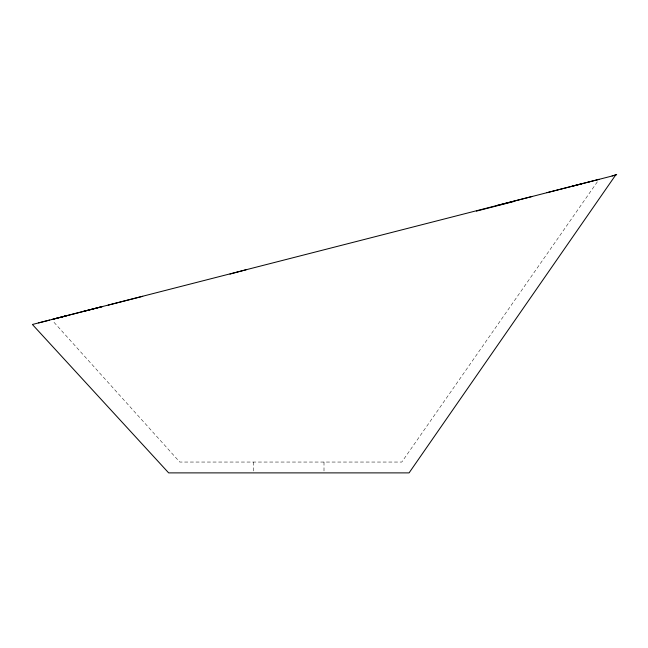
<?xml version="1.0" encoding="UTF-8"?>
<svg xmlns="http://www.w3.org/2000/svg" width="648" height="648" viewBox="0 0 648 648"><rect width="100%" height="100%" fill="white"/><g stroke="black" fill="none" stroke-linecap="round" stroke-linejoin="round"><path stroke-width="0.49" stroke-dasharray="3.24 2.43" d="M597.351 181.829L401.784 462.048L179.78 462.048L52.901 321.084M324 462.048L324 471.898M253.733 462.048L253.733 471.898"/><path stroke-width="0.97" d="M229.943 274.088L246.297 269.706M51.548 319.577L75.614 313.413M57.097 318.176L65.78 315.949M74.812 313.632L102.643 306.496L82.944 311.542M497.016 205.489L531.878 196.538M572.03 186.276L581.629 183.813M589.235 181.869L547.001 192.667M597.966 179.634L599.084 179.35L589.21 181.869M54.181 318.905L57.429 318.071M49.637 320.088L38.629 322.89M61.981 316.913L67.789 315.43M142.714 296.322A306.188 0.429 -14.4 0 1 108.184 305.151M476.41 211.126A295.974 0.405 -14.5 0 1 514.658 201.293M615.106 174.992A297.837 0.413 -14.5 0 1 612.093 175.892M615.6 175.114L409.074 472.886L168.658 472.886L32.4 324.486L615.6 175.114"/></g></svg>
